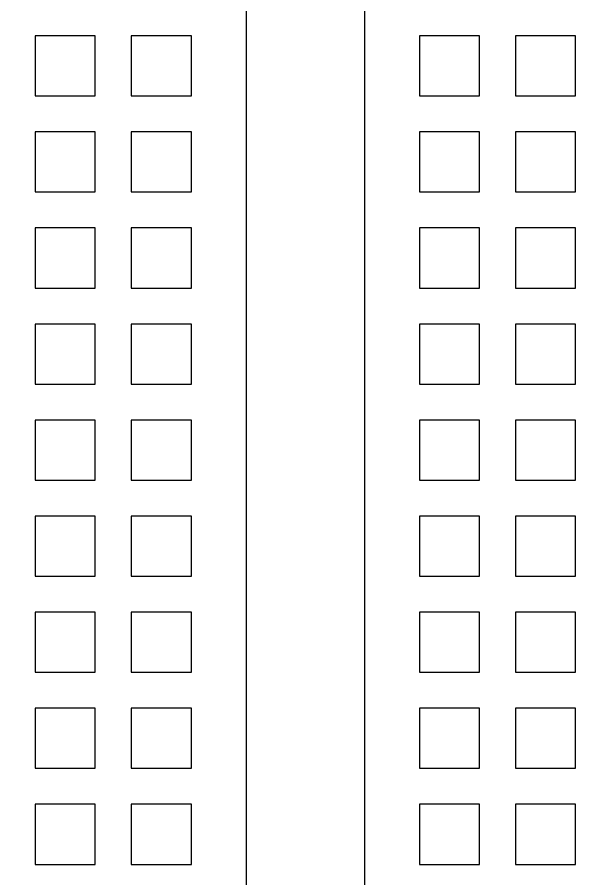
# Model space of a CAD drawing. Extents: x -1020 to 856, y -646 to 1108.
# Drawn here: x 360.38 to 375.44, y 727.91 to 750.69 of the extents above; entities that cross this region are included whole.
import ezdxf

# ---------------------------------------------------------------- set-up
doc = ezdxf.new("R2010")
doc.units = 0
doc.header["$MEASUREMENT"] = 0
doc.layers.add('LAYER_1', color=7, linetype='CONTINUOUS')

msp = doc.modelspace()

# ---------------------------------------------------------------- linework, layer by layer
at = {"layer": 'LAYER_1', "color": 250}
for points, knots in [([(581.5, 670), (581.5, 670), (581.5, 793), (581.5, 793), (581.5, 793), (581.5, 795.761), (579.261, 798), (576.5, 798), (576.5, 798), (576.5, 798), (333.5, 798), (333.5, 798), (333.5, 798), (330.739, 798), (328.5, 795.761), (328.5, 793), (328.5, 793), (328.5, 793), (328.5, 670), (328.5, 670), (328.5, 670), (328.5, 667.239), (330.739, 665), (333.5, 665), (333.5, 665), (333.5, 665), (576.5, 665), (576.5, 665), (576.5, 665), (579.261, 665), (581.5, 667.239), (581.5, 670)], [0, 0, 0, 0, 0.125, 0.125, 0.125, 0.125, 0.25, 0.25, 0.25, 0.25, 0.375, 0.375, 0.375, 0.375, 0.5, 0.5, 0.5, 0.5, 0.625, 0.625, 0.625, 0.625, 0.75, 0.75, 0.75, 0.75, 0.875, 0.875, 0.875, 0.875, 1, 1, 1, 1]), ([(350.5368, 762.11), (350.5368, 762.11), (385.4618, 762.11), (385.4618, 762.11), (385.4618, 762.11), (385.4618, 762.11), (385.4618, 678.29), (385.4618, 678.29), (385.4618, 678.29), (385.4618, 678.29), (350.5368, 678.29), (350.5368, 678.29), (350.5368, 678.29), (350.5368, 678.29), (350.5368, 762.11), (350.5368, 762.11)], [0, 0, 0, 0, 0.25, 0.25, 0.25, 0.25, 0.5, 0.5, 0.5, 0.5, 0.75, 0.75, 0.75, 0.75, 1, 1, 1, 1]), ([(366.4312, 757.8278), (366.4312, 757.8278), (369.5674, 757.8278), (369.5674, 757.8278), (369.5674, 757.8278), (369.5674, 757.8278), (369.5674, 682.5722), (369.5674, 682.5722), (369.5674, 682.5722), (369.5674, 682.5722), (366.4312, 682.5722), (366.4312, 682.5722), (366.4312, 682.5722), (366.4312, 682.5722), (366.4312, 757.8278), (366.4312, 757.8278)], [0, 0, 0, 0, 0.25, 0.25, 0.25, 0.25, 0.5, 0.5, 0.5, 0.5, 0.75, 0.75, 0.75, 0.75, 1, 1, 1, 1]), ([(360.8556, 750.1997), (360.8556, 750.1997), (362.4431, 750.1997), (362.4431, 750.1997), (362.4431, 750.1997), (362.4431, 750.1997), (362.4431, 748.6122), (362.4431, 748.6122), (362.4431, 748.6122), (362.4431, 748.6122), (360.8556, 748.6122), (360.8556, 748.6122), (360.8556, 748.6122), (360.8556, 748.6122), (360.8556, 750.1997), (360.8556, 750.1997)], [0, 0, 0, 0, 0.25, 0.25, 0.25, 0.25, 0.5, 0.5, 0.5, 0.5, 0.75, 0.75, 0.75, 0.75, 1, 1, 1, 1]), ([(363.3956, 750.1997), (363.3956, 750.1997), (364.9831, 750.1997), (364.9831, 750.1997), (364.9831, 750.1997), (364.9831, 750.1997), (364.9831, 748.6122), (364.9831, 748.6122), (364.9831, 748.6122), (364.9831, 748.6122), (363.3956, 748.6122), (363.3956, 748.6122), (363.3956, 748.6122), (363.3956, 748.6122), (363.3956, 750.1997), (363.3956, 750.1997)], [0, 0, 0, 0, 0.25, 0.25, 0.25, 0.25, 0.5, 0.5, 0.5, 0.5, 0.75, 0.75, 0.75, 0.75, 1, 1, 1, 1]), ([(371.0156, 750.1997), (371.0156, 750.1997), (372.6031, 750.1997), (372.6031, 750.1997), (372.6031, 750.1997), (372.6031, 750.1997), (372.6031, 748.6122), (372.6031, 748.6122), (372.6031, 748.6122), (372.6031, 748.6122), (371.0156, 748.6122), (371.0156, 748.6122), (371.0156, 748.6122), (371.0156, 748.6122), (371.0156, 750.1997), (371.0156, 750.1997)], [0, 0, 0, 0, 0.25, 0.25, 0.25, 0.25, 0.5, 0.5, 0.5, 0.5, 0.75, 0.75, 0.75, 0.75, 1, 1, 1, 1]), ([(373.5556, 750.1997), (373.5556, 750.1997), (375.1431, 750.1997), (375.1431, 750.1997), (375.1431, 750.1997), (375.1431, 750.1997), (375.1431, 748.6122), (375.1431, 748.6122), (375.1431, 748.6122), (375.1431, 748.6122), (373.5556, 748.6122), (373.5556, 748.6122), (373.5556, 748.6122), (373.5556, 748.6122), (373.5556, 750.1997), (373.5556, 750.1997)], [0, 0, 0, 0, 0.25, 0.25, 0.25, 0.25, 0.5, 0.5, 0.5, 0.5, 0.75, 0.75, 0.75, 0.75, 1, 1, 1, 1]), ([(360.8556, 747.6597), (360.8556, 747.6597), (362.4431, 747.6597), (362.4431, 747.6597), (362.4431, 747.6597), (362.4431, 747.6597), (362.4431, 746.0722), (362.4431, 746.0722), (362.4431, 746.0722), (362.4431, 746.0722), (360.8556, 746.0722), (360.8556, 746.0722), (360.8556, 746.0722), (360.8556, 746.0722), (360.8556, 747.6597), (360.8556, 747.6597)], [0, 0, 0, 0, 0.25, 0.25, 0.25, 0.25, 0.5, 0.5, 0.5, 0.5, 0.75, 0.75, 0.75, 0.75, 1, 1, 1, 1]), ([(363.3956, 747.6597), (363.3956, 747.6597), (364.9831, 747.6597), (364.9831, 747.6597), (364.9831, 747.6597), (364.9831, 747.6597), (364.9831, 746.0722), (364.9831, 746.0722), (364.9831, 746.0722), (364.9831, 746.0722), (363.3956, 746.0722), (363.3956, 746.0722), (363.3956, 746.0722), (363.3956, 746.0722), (363.3956, 747.6597), (363.3956, 747.6597)], [0, 0, 0, 0, 0.25, 0.25, 0.25, 0.25, 0.5, 0.5, 0.5, 0.5, 0.75, 0.75, 0.75, 0.75, 1, 1, 1, 1]), ([(371.0156, 747.6597), (371.0156, 747.6597), (372.6031, 747.6597), (372.6031, 747.6597), (372.6031, 747.6597), (372.6031, 747.6597), (372.6031, 746.0722), (372.6031, 746.0722), (372.6031, 746.0722), (372.6031, 746.0722), (371.0156, 746.0722), (371.0156, 746.0722), (371.0156, 746.0722), (371.0156, 746.0722), (371.0156, 747.6597), (371.0156, 747.6597)], [0, 0, 0, 0, 0.25, 0.25, 0.25, 0.25, 0.5, 0.5, 0.5, 0.5, 0.75, 0.75, 0.75, 0.75, 1, 1, 1, 1]), ([(373.5556, 747.6597), (373.5556, 747.6597), (375.1431, 747.6597), (375.1431, 747.6597), (375.1431, 747.6597), (375.1431, 747.6597), (375.1431, 746.0722), (375.1431, 746.0722), (375.1431, 746.0722), (375.1431, 746.0722), (373.5556, 746.0722), (373.5556, 746.0722), (373.5556, 746.0722), (373.5556, 746.0722), (373.5556, 747.6597), (373.5556, 747.6597)], [0, 0, 0, 0, 0.25, 0.25, 0.25, 0.25, 0.5, 0.5, 0.5, 0.5, 0.75, 0.75, 0.75, 0.75, 1, 1, 1, 1]), ([(360.8556, 745.1197), (360.8556, 745.1197), (362.4431, 745.1197), (362.4431, 745.1197), (362.4431, 745.1197), (362.4431, 745.1197), (362.4431, 743.5322), (362.4431, 743.5322), (362.4431, 743.5322), (362.4431, 743.5322), (360.8556, 743.5322), (360.8556, 743.5322), (360.8556, 743.5322), (360.8556, 743.5322), (360.8556, 745.1197), (360.8556, 745.1197)], [0, 0, 0, 0, 0.25, 0.25, 0.25, 0.25, 0.5, 0.5, 0.5, 0.5, 0.75, 0.75, 0.75, 0.75, 1, 1, 1, 1]), ([(363.3956, 745.1197), (363.3956, 745.1197), (364.9831, 745.1197), (364.9831, 745.1197), (364.9831, 745.1197), (364.9831, 745.1197), (364.9831, 743.5322), (364.9831, 743.5322), (364.9831, 743.5322), (364.9831, 743.5322), (363.3956, 743.5322), (363.3956, 743.5322), (363.3956, 743.5322), (363.3956, 743.5322), (363.3956, 745.1197), (363.3956, 745.1197)], [0, 0, 0, 0, 0.25, 0.25, 0.25, 0.25, 0.5, 0.5, 0.5, 0.5, 0.75, 0.75, 0.75, 0.75, 1, 1, 1, 1]), ([(371.0156, 745.1197), (371.0156, 745.1197), (372.6031, 745.1197), (372.6031, 745.1197), (372.6031, 745.1197), (372.6031, 745.1197), (372.6031, 743.5322), (372.6031, 743.5322), (372.6031, 743.5322), (372.6031, 743.5322), (371.0156, 743.5322), (371.0156, 743.5322), (371.0156, 743.5322), (371.0156, 743.5322), (371.0156, 745.1197), (371.0156, 745.1197)], [0, 0, 0, 0, 0.25, 0.25, 0.25, 0.25, 0.5, 0.5, 0.5, 0.5, 0.75, 0.75, 0.75, 0.75, 1, 1, 1, 1]), ([(373.5556, 745.1197), (373.5556, 745.1197), (375.1431, 745.1197), (375.1431, 745.1197), (375.1431, 745.1197), (375.1431, 745.1197), (375.1431, 743.5322), (375.1431, 743.5322), (375.1431, 743.5322), (375.1431, 743.5322), (373.5556, 743.5322), (373.5556, 743.5322), (373.5556, 743.5322), (373.5556, 743.5322), (373.5556, 745.1197), (373.5556, 745.1197)], [0, 0, 0, 0, 0.25, 0.25, 0.25, 0.25, 0.5, 0.5, 0.5, 0.5, 0.75, 0.75, 0.75, 0.75, 1, 1, 1, 1]), ([(360.8556, 742.5797), (360.8556, 742.5797), (362.4431, 742.5797), (362.4431, 742.5797), (362.4431, 742.5797), (362.4431, 742.5797), (362.4431, 740.9922), (362.4431, 740.9922), (362.4431, 740.9922), (362.4431, 740.9922), (360.8556, 740.9922), (360.8556, 740.9922), (360.8556, 740.9922), (360.8556, 740.9922), (360.8556, 742.5797), (360.8556, 742.5797)], [0, 0, 0, 0, 0.25, 0.25, 0.25, 0.25, 0.5, 0.5, 0.5, 0.5, 0.75, 0.75, 0.75, 0.75, 1, 1, 1, 1]), ([(363.3956, 742.5797), (363.3956, 742.5797), (364.9831, 742.5797), (364.9831, 742.5797), (364.9831, 742.5797), (364.9831, 742.5797), (364.9831, 740.9922), (364.9831, 740.9922), (364.9831, 740.9922), (364.9831, 740.9922), (363.3956, 740.9922), (363.3956, 740.9922), (363.3956, 740.9922), (363.3956, 740.9922), (363.3956, 742.5797), (363.3956, 742.5797)], [0, 0, 0, 0, 0.25, 0.25, 0.25, 0.25, 0.5, 0.5, 0.5, 0.5, 0.75, 0.75, 0.75, 0.75, 1, 1, 1, 1]), ([(371.0156, 742.5797), (371.0156, 742.5797), (372.6031, 742.5797), (372.6031, 742.5797), (372.6031, 742.5797), (372.6031, 742.5797), (372.6031, 740.9922), (372.6031, 740.9922), (372.6031, 740.9922), (372.6031, 740.9922), (371.0156, 740.9922), (371.0156, 740.9922), (371.0156, 740.9922), (371.0156, 740.9922), (371.0156, 742.5797), (371.0156, 742.5797)], [0, 0, 0, 0, 0.25, 0.25, 0.25, 0.25, 0.5, 0.5, 0.5, 0.5, 0.75, 0.75, 0.75, 0.75, 1, 1, 1, 1]), ([(373.5556, 742.5797), (373.5556, 742.5797), (375.1431, 742.5797), (375.1431, 742.5797), (375.1431, 742.5797), (375.1431, 742.5797), (375.1431, 740.9922), (375.1431, 740.9922), (375.1431, 740.9922), (375.1431, 740.9922), (373.5556, 740.9922), (373.5556, 740.9922), (373.5556, 740.9922), (373.5556, 740.9922), (373.5556, 742.5797), (373.5556, 742.5797)], [0, 0, 0, 0, 0.25, 0.25, 0.25, 0.25, 0.5, 0.5, 0.5, 0.5, 0.75, 0.75, 0.75, 0.75, 1, 1, 1, 1]), ([(360.8556, 740.0397), (360.8556, 740.0397), (362.4431, 740.0397), (362.4431, 740.0397), (362.4431, 740.0397), (362.4431, 740.0397), (362.4431, 738.4522), (362.4431, 738.4522), (362.4431, 738.4522), (362.4431, 738.4522), (360.8556, 738.4522), (360.8556, 738.4522), (360.8556, 738.4522), (360.8556, 738.4522), (360.8556, 740.0397), (360.8556, 740.0397)], [0, 0, 0, 0, 0.25, 0.25, 0.25, 0.25, 0.5, 0.5, 0.5, 0.5, 0.75, 0.75, 0.75, 0.75, 1, 1, 1, 1]), ([(363.3956, 740.0397), (363.3956, 740.0397), (364.9831, 740.0397), (364.9831, 740.0397), (364.9831, 740.0397), (364.9831, 740.0397), (364.9831, 738.4522), (364.9831, 738.4522), (364.9831, 738.4522), (364.9831, 738.4522), (363.3956, 738.4522), (363.3956, 738.4522), (363.3956, 738.4522), (363.3956, 738.4522), (363.3956, 740.0397), (363.3956, 740.0397)], [0, 0, 0, 0, 0.25, 0.25, 0.25, 0.25, 0.5, 0.5, 0.5, 0.5, 0.75, 0.75, 0.75, 0.75, 1, 1, 1, 1]), ([(371.0156, 740.0397), (371.0156, 740.0397), (372.6031, 740.0397), (372.6031, 740.0397), (372.6031, 740.0397), (372.6031, 740.0397), (372.6031, 738.4522), (372.6031, 738.4522), (372.6031, 738.4522), (372.6031, 738.4522), (371.0156, 738.4522), (371.0156, 738.4522), (371.0156, 738.4522), (371.0156, 738.4522), (371.0156, 740.0397), (371.0156, 740.0397)], [0, 0, 0, 0, 0.25, 0.25, 0.25, 0.25, 0.5, 0.5, 0.5, 0.5, 0.75, 0.75, 0.75, 0.75, 1, 1, 1, 1]), ([(373.5556, 740.0397), (373.5556, 740.0397), (375.1431, 740.0397), (375.1431, 740.0397), (375.1431, 740.0397), (375.1431, 740.0397), (375.1431, 738.4522), (375.1431, 738.4522), (375.1431, 738.4522), (375.1431, 738.4522), (373.5556, 738.4522), (373.5556, 738.4522), (373.5556, 738.4522), (373.5556, 738.4522), (373.5556, 740.0397), (373.5556, 740.0397)], [0, 0, 0, 0, 0.25, 0.25, 0.25, 0.25, 0.5, 0.5, 0.5, 0.5, 0.75, 0.75, 0.75, 0.75, 1, 1, 1, 1]), ([(360.8556, 737.4997), (360.8556, 737.4997), (362.4431, 737.4997), (362.4431, 737.4997), (362.4431, 737.4997), (362.4431, 737.4997), (362.4431, 735.9122), (362.4431, 735.9122), (362.4431, 735.9122), (362.4431, 735.9122), (360.8556, 735.9122), (360.8556, 735.9122), (360.8556, 735.9122), (360.8556, 735.9122), (360.8556, 737.4997), (360.8556, 737.4997)], [0, 0, 0, 0, 0.25, 0.25, 0.25, 0.25, 0.5, 0.5, 0.5, 0.5, 0.75, 0.75, 0.75, 0.75, 1, 1, 1, 1]), ([(363.3956, 737.4997), (363.3956, 737.4997), (364.9831, 737.4997), (364.9831, 737.4997), (364.9831, 737.4997), (364.9831, 737.4997), (364.9831, 735.9122), (364.9831, 735.9122), (364.9831, 735.9122), (364.9831, 735.9122), (363.3956, 735.9122), (363.3956, 735.9122), (363.3956, 735.9122), (363.3956, 735.9122), (363.3956, 737.4997), (363.3956, 737.4997)], [0, 0, 0, 0, 0.25, 0.25, 0.25, 0.25, 0.5, 0.5, 0.5, 0.5, 0.75, 0.75, 0.75, 0.75, 1, 1, 1, 1]), ([(371.0156, 737.4997), (371.0156, 737.4997), (372.6031, 737.4997), (372.6031, 737.4997), (372.6031, 737.4997), (372.6031, 737.4997), (372.6031, 735.9122), (372.6031, 735.9122), (372.6031, 735.9122), (372.6031, 735.9122), (371.0156, 735.9122), (371.0156, 735.9122), (371.0156, 735.9122), (371.0156, 735.9122), (371.0156, 737.4997), (371.0156, 737.4997)], [0, 0, 0, 0, 0.25, 0.25, 0.25, 0.25, 0.5, 0.5, 0.5, 0.5, 0.75, 0.75, 0.75, 0.75, 1, 1, 1, 1]), ([(373.5556, 737.4997), (373.5556, 737.4997), (375.1431, 737.4997), (375.1431, 737.4997), (375.1431, 737.4997), (375.1431, 737.4997), (375.1431, 735.9122), (375.1431, 735.9122), (375.1431, 735.9122), (375.1431, 735.9122), (373.5556, 735.9122), (373.5556, 735.9122), (373.5556, 735.9122), (373.5556, 735.9122), (373.5556, 737.4997), (373.5556, 737.4997)], [0, 0, 0, 0, 0.25, 0.25, 0.25, 0.25, 0.5, 0.5, 0.5, 0.5, 0.75, 0.75, 0.75, 0.75, 1, 1, 1, 1]), ([(360.8556, 734.9597), (360.8556, 734.9597), (362.4431, 734.9597), (362.4431, 734.9597), (362.4431, 734.9597), (362.4431, 734.9597), (362.4431, 733.3722), (362.4431, 733.3722), (362.4431, 733.3722), (362.4431, 733.3722), (360.8556, 733.3722), (360.8556, 733.3722), (360.8556, 733.3722), (360.8556, 733.3722), (360.8556, 734.9597), (360.8556, 734.9597)], [0, 0, 0, 0, 0.25, 0.25, 0.25, 0.25, 0.5, 0.5, 0.5, 0.5, 0.75, 0.75, 0.75, 0.75, 1, 1, 1, 1]), ([(363.3956, 734.9597), (363.3956, 734.9597), (364.9831, 734.9597), (364.9831, 734.9597), (364.9831, 734.9597), (364.9831, 734.9597), (364.9831, 733.3722), (364.9831, 733.3722), (364.9831, 733.3722), (364.9831, 733.3722), (363.3956, 733.3722), (363.3956, 733.3722), (363.3956, 733.3722), (363.3956, 733.3722), (363.3956, 734.9597), (363.3956, 734.9597)], [0, 0, 0, 0, 0.25, 0.25, 0.25, 0.25, 0.5, 0.5, 0.5, 0.5, 0.75, 0.75, 0.75, 0.75, 1, 1, 1, 1]), ([(371.0156, 734.9597), (371.0156, 734.9597), (372.6031, 734.9597), (372.6031, 734.9597), (372.6031, 734.9597), (372.6031, 734.9597), (372.6031, 733.3722), (372.6031, 733.3722), (372.6031, 733.3722), (372.6031, 733.3722), (371.0156, 733.3722), (371.0156, 733.3722), (371.0156, 733.3722), (371.0156, 733.3722), (371.0156, 734.9597), (371.0156, 734.9597)], [0, 0, 0, 0, 0.25, 0.25, 0.25, 0.25, 0.5, 0.5, 0.5, 0.5, 0.75, 0.75, 0.75, 0.75, 1, 1, 1, 1]), ([(373.5556, 734.9597), (373.5556, 734.9597), (375.1431, 734.9597), (375.1431, 734.9597), (375.1431, 734.9597), (375.1431, 734.9597), (375.1431, 733.3722), (375.1431, 733.3722), (375.1431, 733.3722), (375.1431, 733.3722), (373.5556, 733.3722), (373.5556, 733.3722), (373.5556, 733.3722), (373.5556, 733.3722), (373.5556, 734.9597), (373.5556, 734.9597)], [0, 0, 0, 0, 0.25, 0.25, 0.25, 0.25, 0.5, 0.5, 0.5, 0.5, 0.75, 0.75, 0.75, 0.75, 1, 1, 1, 1]), ([(360.8556, 732.4197), (360.8556, 732.4197), (362.4431, 732.4197), (362.4431, 732.4197), (362.4431, 732.4197), (362.4431, 732.4197), (362.4431, 730.8322), (362.4431, 730.8322), (362.4431, 730.8322), (362.4431, 730.8322), (360.8556, 730.8322), (360.8556, 730.8322), (360.8556, 730.8322), (360.8556, 730.8322), (360.8556, 732.4197), (360.8556, 732.4197)], [0, 0, 0, 0, 0.25, 0.25, 0.25, 0.25, 0.5, 0.5, 0.5, 0.5, 0.75, 0.75, 0.75, 0.75, 1, 1, 1, 1]), ([(363.3956, 732.4197), (363.3956, 732.4197), (364.9831, 732.4197), (364.9831, 732.4197), (364.9831, 732.4197), (364.9831, 732.4197), (364.9831, 730.8322), (364.9831, 730.8322), (364.9831, 730.8322), (364.9831, 730.8322), (363.3956, 730.8322), (363.3956, 730.8322), (363.3956, 730.8322), (363.3956, 730.8322), (363.3956, 732.4197), (363.3956, 732.4197)], [0, 0, 0, 0, 0.25, 0.25, 0.25, 0.25, 0.5, 0.5, 0.5, 0.5, 0.75, 0.75, 0.75, 0.75, 1, 1, 1, 1]), ([(371.0156, 732.4197), (371.0156, 732.4197), (372.6031, 732.4197), (372.6031, 732.4197), (372.6031, 732.4197), (372.6031, 732.4197), (372.6031, 730.8322), (372.6031, 730.8322), (372.6031, 730.8322), (372.6031, 730.8322), (371.0156, 730.8322), (371.0156, 730.8322), (371.0156, 730.8322), (371.0156, 730.8322), (371.0156, 732.4197), (371.0156, 732.4197)], [0, 0, 0, 0, 0.25, 0.25, 0.25, 0.25, 0.5, 0.5, 0.5, 0.5, 0.75, 0.75, 0.75, 0.75, 1, 1, 1, 1]), ([(373.5556, 732.4197), (373.5556, 732.4197), (375.1431, 732.4197), (375.1431, 732.4197), (375.1431, 732.4197), (375.1431, 732.4197), (375.1431, 730.8322), (375.1431, 730.8322), (375.1431, 730.8322), (375.1431, 730.8322), (373.5556, 730.8322), (373.5556, 730.8322), (373.5556, 730.8322), (373.5556, 730.8322), (373.5556, 732.4197), (373.5556, 732.4197)], [0, 0, 0, 0, 0.25, 0.25, 0.25, 0.25, 0.5, 0.5, 0.5, 0.5, 0.75, 0.75, 0.75, 0.75, 1, 1, 1, 1]), ([(360.8556, 729.8797), (360.8556, 729.8797), (362.4431, 729.8797), (362.4431, 729.8797), (362.4431, 729.8797), (362.4431, 729.8797), (362.4431, 728.2922), (362.4431, 728.2922), (362.4431, 728.2922), (362.4431, 728.2922), (360.8556, 728.2922), (360.8556, 728.2922), (360.8556, 728.2922), (360.8556, 728.2922), (360.8556, 729.8797), (360.8556, 729.8797)], [0, 0, 0, 0, 0.25, 0.25, 0.25, 0.25, 0.5, 0.5, 0.5, 0.5, 0.75, 0.75, 0.75, 0.75, 1, 1, 1, 1]), ([(363.3956, 729.8797), (363.3956, 729.8797), (364.9831, 729.8797), (364.9831, 729.8797), (364.9831, 729.8797), (364.9831, 729.8797), (364.9831, 728.2922), (364.9831, 728.2922), (364.9831, 728.2922), (364.9831, 728.2922), (363.3956, 728.2922), (363.3956, 728.2922), (363.3956, 728.2922), (363.3956, 728.2922), (363.3956, 729.8797), (363.3956, 729.8797)], [0, 0, 0, 0, 0.25, 0.25, 0.25, 0.25, 0.5, 0.5, 0.5, 0.5, 0.75, 0.75, 0.75, 0.75, 1, 1, 1, 1]), ([(371.0156, 729.8797), (371.0156, 729.8797), (372.6031, 729.8797), (372.6031, 729.8797), (372.6031, 729.8797), (372.6031, 729.8797), (372.6031, 728.2922), (372.6031, 728.2922), (372.6031, 728.2922), (372.6031, 728.2922), (371.0156, 728.2922), (371.0156, 728.2922), (371.0156, 728.2922), (371.0156, 728.2922), (371.0156, 729.8797), (371.0156, 729.8797)], [0, 0, 0, 0, 0.25, 0.25, 0.25, 0.25, 0.5, 0.5, 0.5, 0.5, 0.75, 0.75, 0.75, 0.75, 1, 1, 1, 1]), ([(373.5556, 729.8797), (373.5556, 729.8797), (375.1431, 729.8797), (375.1431, 729.8797), (375.1431, 729.8797), (375.1431, 729.8797), (375.1431, 728.2922), (375.1431, 728.2922), (375.1431, 728.2922), (375.1431, 728.2922), (373.5556, 728.2922), (373.5556, 728.2922), (373.5556, 728.2922), (373.5556, 728.2922), (373.5556, 729.8797), (373.5556, 729.8797)], [0, 0, 0, 0, 0.25, 0.25, 0.25, 0.25, 0.5, 0.5, 0.5, 0.5, 0.75, 0.75, 0.75, 0.75, 1, 1, 1, 1])]:
    msp.add_open_spline(points, degree=3, knots=knots, dxfattribs=at)

doc.saveas('drawing.dxf')
